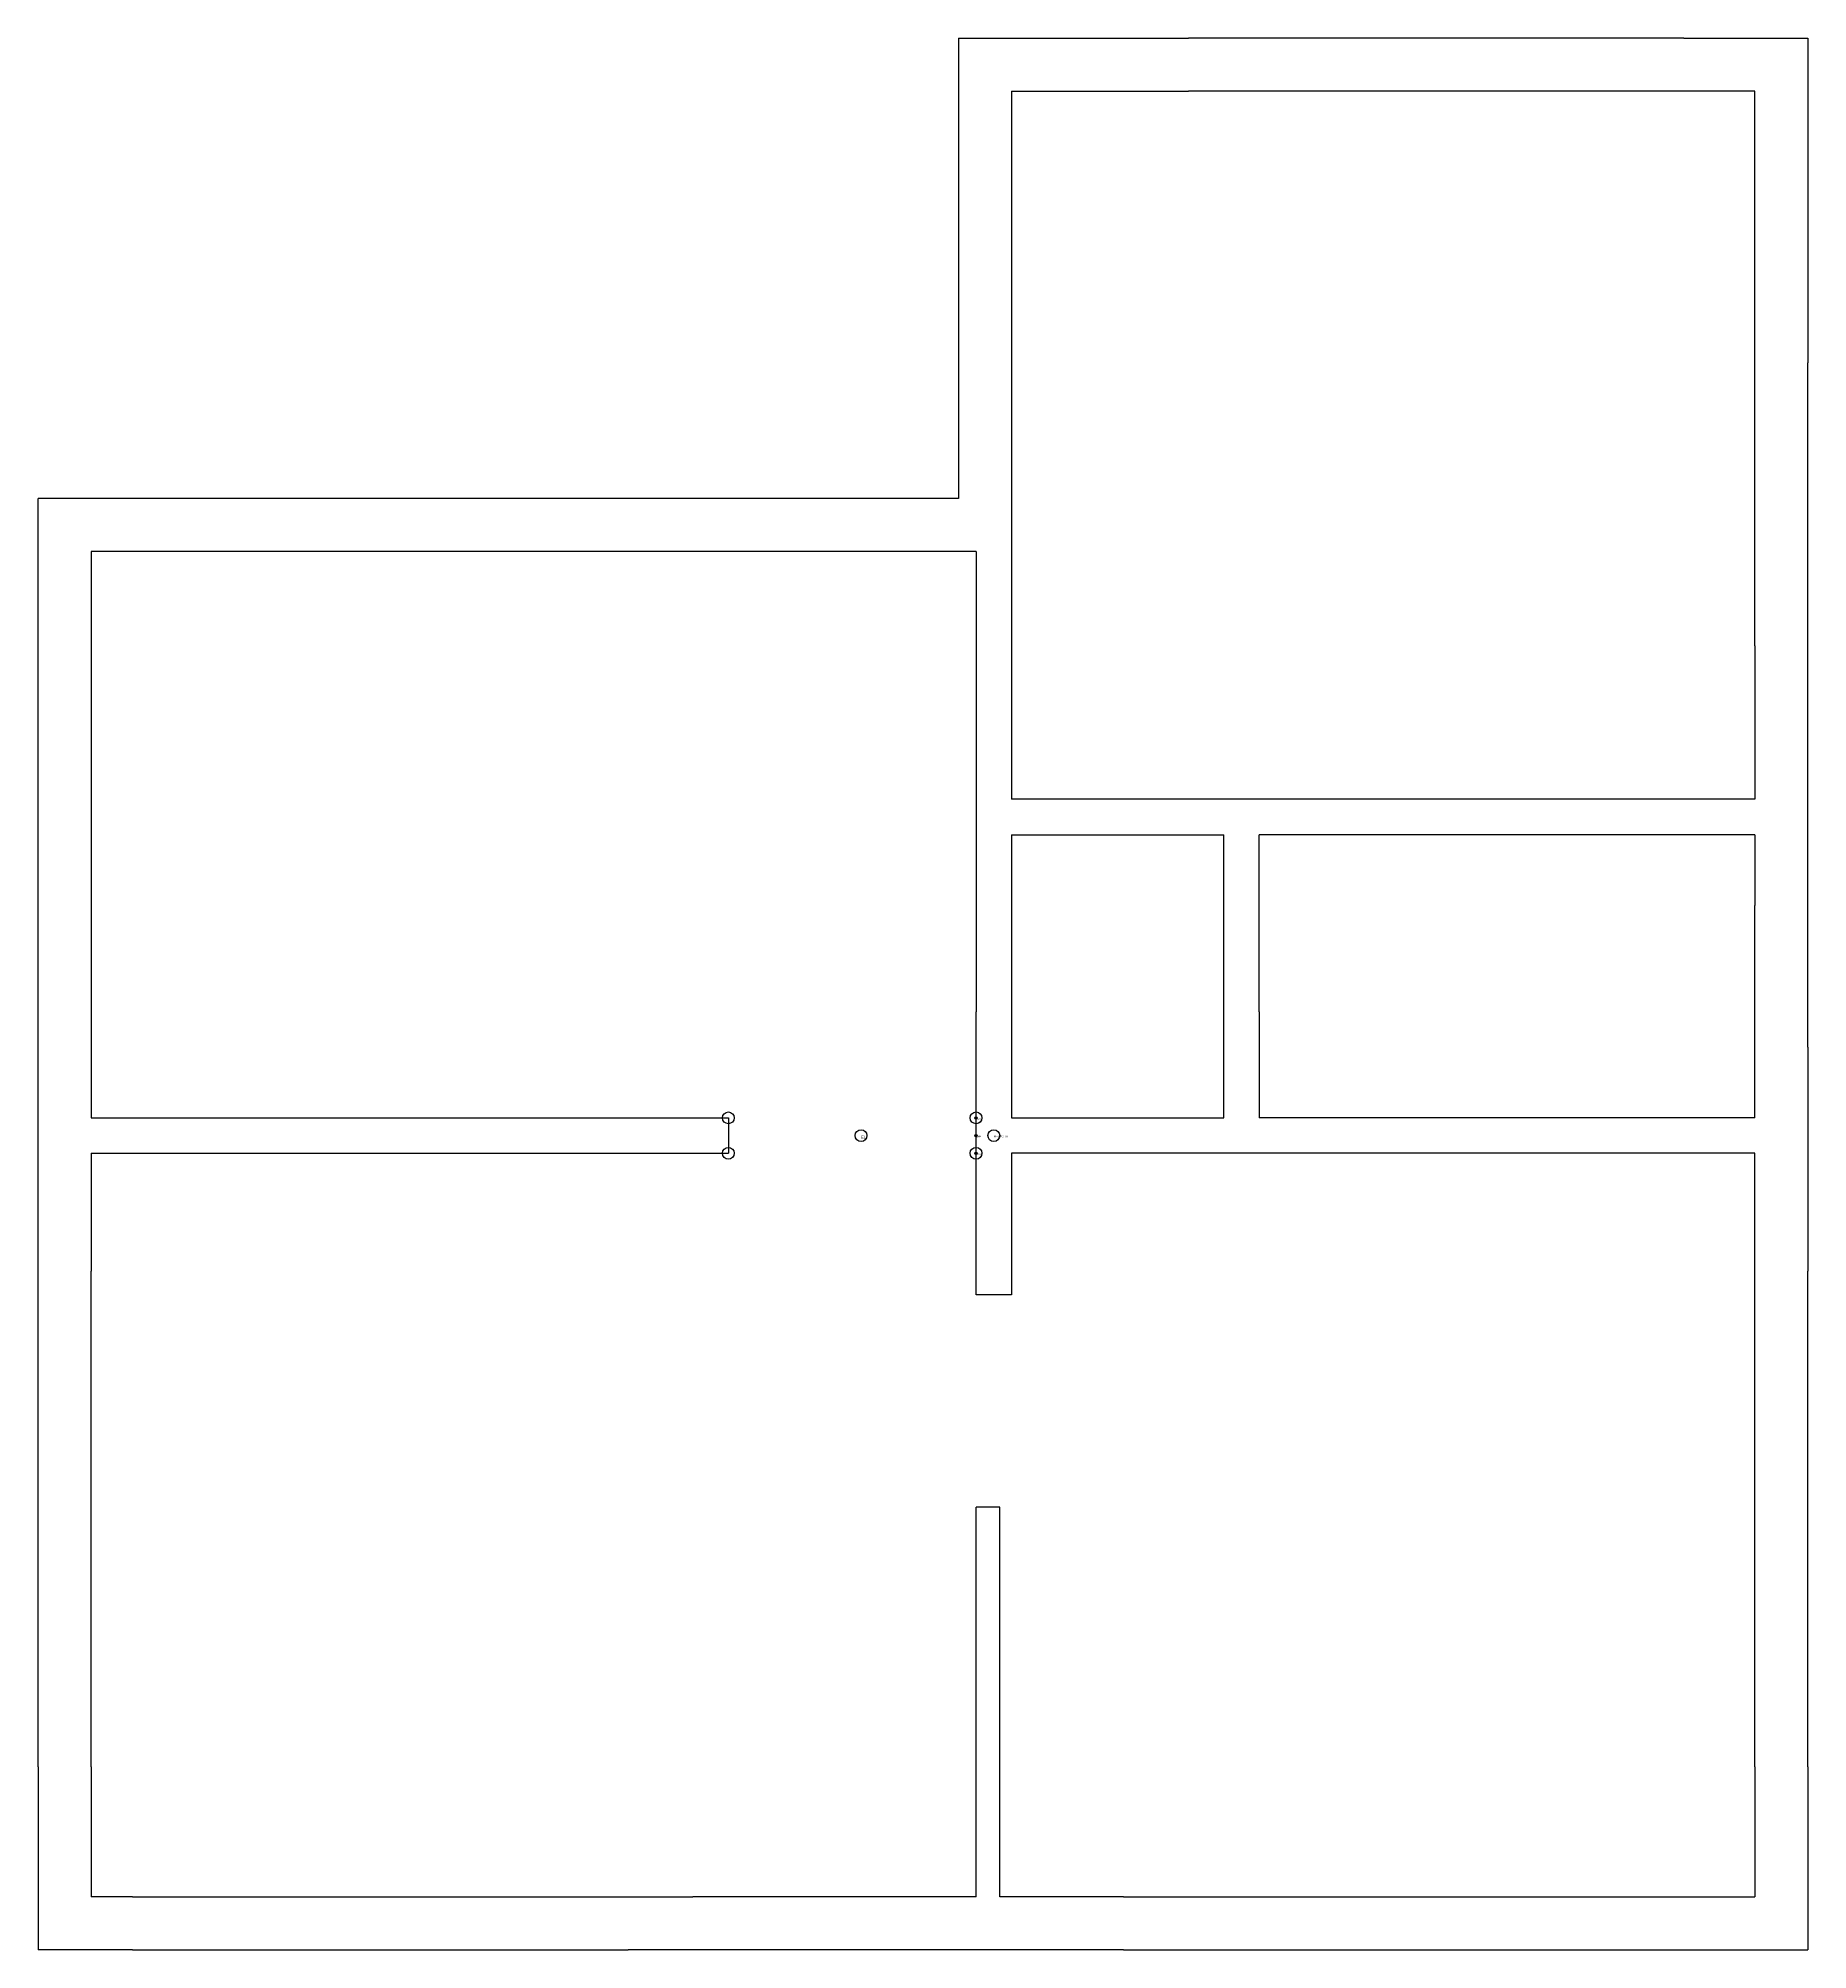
# Model space of a CAD drawing. Header units: metres. Extents: x 335 to 635, y 402 to 726.
import ezdxf

# ---------------------------------------------------------------- set-up
doc = ezdxf.new("R2010")
doc.units = ezdxf.units.M

msp = doc.modelspace()

# ---------------------------------------------------------------- linework, layer by layer
for p, q in [((491, 726), (491, 648)), ((491, 726), (530, 726)), ((614, 726), (530, 726)), ((614, 726), (635, 726)), ((635, 726), (635, 671)), ((500, 717), (530, 717)), ((500, 717), (500, 597)), ((614, 717), (530, 717)), ((626, 717), (614, 717)), ((626, 671), (626, 717)), ((626, 623), (626, 671)), ((635, 623), (635, 671)), ((491, 648), (335, 648)), ((335, 517), (335, 648)), ((494, 639), (344, 639)), ((344, 639), (344, 543)), ((494, 639), (494, 591)), ((626, 623), (626, 597)), ((635, 579), (635, 623)), ((536, 597), (500, 597)), ((626, 597), (536, 597)), ((494, 591), (494, 561)), ((500, 591), (536, 591)), ((500, 591), (500, 561)), ((536, 561), (536, 591)), ((542, 561), (542, 591)), ((626, 591), (542, 591)), ((626, 591), (626, 579)), ((626, 555), (626, 579)), ((635, 555), (635, 579)), ((494, 537), (494, 561)), ((500, 561), (500, 543)), ((536, 543), (536, 561)), ((542, 561), (542, 543)), ((626, 543), (626, 555)), ((635, 555), (635, 517)), ((344, 543), (452, 543)), ((452, 543), (452, 537)), ((500, 543), (536, 543)), ((626, 543), (542, 543)), ((344, 537), (344, 517)), ((344, 537), (452, 537)), ((494, 513), (494, 537)), ((626, 537), (500, 537)), ((500, 537), (500, 513)), ((626, 517), (626, 537)), ((335, 433), (335, 517)), ((344, 433), (344, 517)), ((626, 433), (626, 517)), ((635, 433), (635, 517)), ((500, 513), (494, 513)), ((494, 411), (494, 477)), ((498, 477), (494, 477)), ((498, 411), (498, 477)), ((335, 433), (335, 402)), ((344, 433), (344, 411)), ((626, 433), (626, 411)), ((635, 433), (635, 402)), ((351, 411), (344, 411)), ((351, 411), (435, 411)), ((435, 411), (446, 411)), ((494, 411), (446, 411)), ((519, 411), (498, 411)), ((519, 411), (567, 411)), ((567, 411), (626, 411)), ((351, 402), (335, 402)), ((351, 402), (435, 402)), ((446, 402), (435, 402)), ((494, 402), (446, 402)), ((519, 402), (494, 402)), ((519, 402), (567, 402)), ((567, 402), (635, 402))]:
    msp.add_line(p, q)
at = {"color": 3}
for centre in [(452, 543), (494, 543), (452, 537), (494, 537)]:
    msp.add_circle(centre, 1, dxfattribs=at)
at = {"layer": 'debug', "color": 5}
for centre in [(494, 543), (494, 537)]:
    msp.add_circle(centre, 0.2, dxfattribs=at)
at = {"layer": 'debug', "color": 4}
for centre in [(474.5, 540), (497, 540)]:
    msp.add_circle(centre, 1, dxfattribs=at)
at = {"layer": 'debug', "color": 2}
msp.add_circle((494, 540), 0.2, dxfattribs=at)

# ---------------------------------------------------------------- texts
at = {"layer": 'debug', "attachment_point": 1}
for s, insert, char_height in [('nlep2', (494, 543), 0.3), ('EL', (474.5, 540), 0.5), ('CPP', (494, 540), 0.3), ('PERPPOINT', (497, 540), 0.3), ('nlep1', (494, 537), 0.3)]:
    msp.add_mtext(s, dxfattribs=dict(at, insert=insert, char_height=char_height))

doc.saveas('drawing.dxf')
